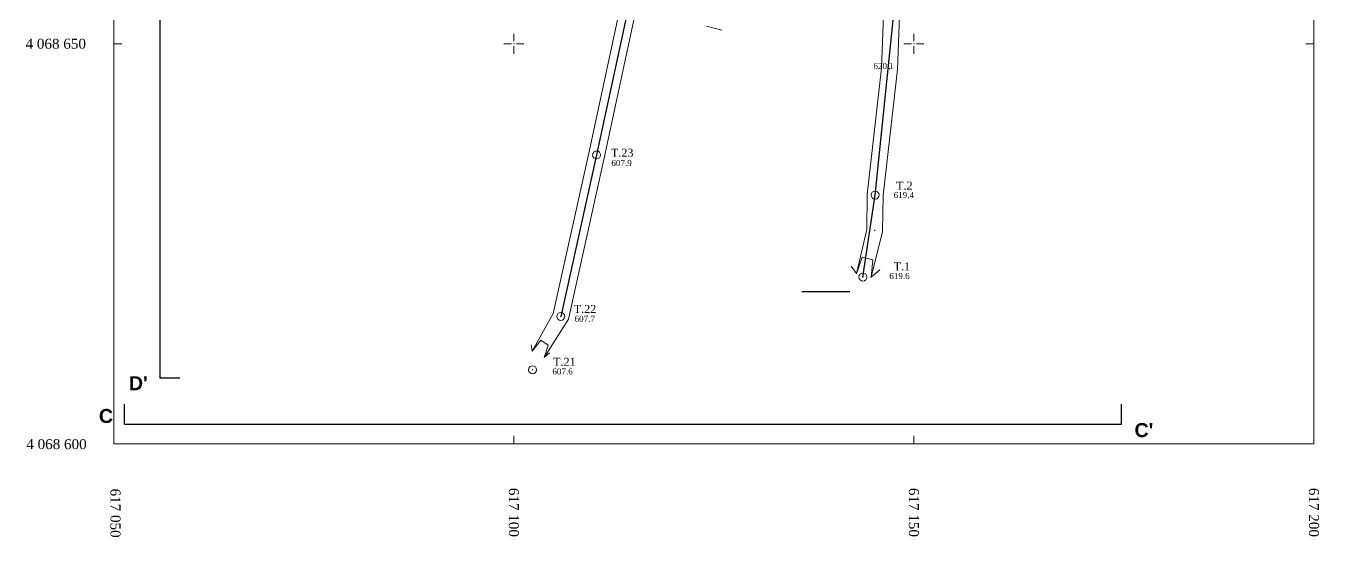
# Model space of a CAD drawing. Header units: millimetres. Extents: x 617039 to 617201, y 4068588 to 4068754.
# Drawn here: x 617039 to 617200.6, y 4068588.4 to 4068652.2 of the extents above; entities that cross this region are included whole.
import ezdxf

# ---------------------------------------------------------------- set-up
doc = ezdxf.new("R2010")
doc.units = ezdxf.units.MM
doc.header["$LTSCALE"] = 5
for name, color, linetype, lineweight, true_color in [('ALTGALERI', 1, 'Continuous', 0, 0xff0000), ('FERE', 1, 'Continuous', 0, 0xff0000), ('GEOFENCE', 2, 'Continuous', 25, 0xffff00), ('GRID', 2, 'Continuous', 0, 0xffff00), ('INIT_COORD', 2, 'Continuous', 25, 0xffff00), ('KOORDİNAT', 4, 'Continuous', 30, 0x00ffff), ('NADI1', 7, 'Continuous', 0, 0xffffff), ('NKOT1', 1, 'Continuous', 0, 0xff0000), ('NOKTA', 30, 'Continuous', 0, 0xff7f00), ('NOKTAALT', 5, 'Continuous', 0, 0x0000ff), ('NOKTAUST', 30, 'Continuous', 0, 0xff7f00), ('PAFTA', 3, 'Continuous', 0, 0x00ff00), ('USTGALERI', 4, 'Continuous', 0, 0x00ffff)]:
    doc.layers.add(name, color=color, linetype=linetype, lineweight=lineweight, true_color=true_color)
doc.styles.add('textstyle0', font='')
doc.styles.add('textstyle1', font='')
doc.styles.add('textstyle18', font='')
doc.styles.add('textstyle22', font='')
doc.styles.add('textstyle23', font='')
doc.styles.add('textstyle24', font='')
doc.styles.add('textstyle25', font='')
doc.styles.add('textstyle29', font='')
doc.styles.add('textstyle4', font='')
doc.styles.add('textstyle5', font='')
doc.styles.add('textstyle78', font='')
doc.styles.add('textstyle79', font='')
doc.styles.add('textstyle80', font='')
doc.styles.add('textstyle81', font='')
doc.styles.add('textstyle86', font='')
doc.styles.add('textstyle87', font='')
doc.styles.add('textstyle88', font='')
doc.styles.add('textstyle89', font='')
doc.styles.add('textstyle9', font='')
doc.styles.add('textstyle90', font='')
doc.styles.get('textstyle0').set_extended_font_data('Times New Roman')
doc.styles.get('textstyle1').set_extended_font_data('Times New Roman')
doc.styles.get('textstyle18').set_extended_font_data('Times New Roman')
doc.styles.get('textstyle22').set_extended_font_data('Times New Roman')
doc.styles.get('textstyle23').set_extended_font_data('Times New Roman')
doc.styles.get('textstyle24').set_extended_font_data('Times New Roman')
doc.styles.get('textstyle25').set_extended_font_data('Times New Roman')
doc.styles.get('textstyle29').set_extended_font_data('Times New Roman')
doc.styles.get('textstyle4').set_extended_font_data('Times New Roman')
doc.styles.get('textstyle5').set_extended_font_data('Times New Roman')
doc.styles.get('textstyle78').set_extended_font_data('Times New Roman')
doc.styles.get('textstyle79').set_extended_font_data('Times New Roman')
doc.styles.get('textstyle80').set_extended_font_data('Times New Roman')
doc.styles.get('textstyle81').set_extended_font_data('Times New Roman')
doc.styles.get('textstyle86').set_extended_font_data('Arial', bold=True)
doc.styles.get('textstyle87').set_extended_font_data('Arial', bold=True)
doc.styles.get('textstyle88').set_extended_font_data('Arial', bold=True)
doc.styles.get('textstyle89').set_extended_font_data('Times New Roman')
doc.styles.get('textstyle9').set_extended_font_data('Times New Roman')
doc.styles.get('textstyle90').set_extended_font_data('Times New Roman')

# ---------------------------------------------------------------- blocks, each defined once
blk = doc.blocks.new('240')
at = {"layer": 'GRID', "lineweight": 0}
for p, q in [((-1.25, 0, 859.1), (-0.3125, 0, 859.1)), ((0, 1.25, 859.1), (0, 0.3125, 859.1)), ((0.3125, 0, 859.1), (1.25, 0, 859.1)), ((0, -0.3125, 859.1), (0, -1.25, 859.1))]:
    blk.add_line(p, q, dxfattribs=at)
blk.add_point((0, 0), dxfattribs=at)

msp = doc.modelspace()

# ---------------------------------------------------------------- linework, layer by layer
at = {"layer": 'ALTGALERI', "lineweight": 20}
for p, q in [((617109.36, 4068636.33), (617114.71, 4068661.23)), ((617111.31, 4068635.9), (617116.66, 4068660.81)), ((617104.91, 4068616.28), (617109.36, 4068636.33)), ((617106.81, 4068615.59), (617111.31, 4068635.9)), ((617102.29, 4068611.61), (617104.91, 4068616.28)), ((617103.79, 4068610.81), (617106.81, 4068615.59)), ((617102.14, 4068612.4, 610.65), (617102.29, 4068611.61, 607.91)), ((617102.29, 4068611.61, 607.91), (617103.38, 4068612.95, 611.4)), ((617103.38, 4068612.95, 611.4), (617104.28, 4068612.36, 611.32)), ((617104.28, 4068612.36, 611.32), (617103.79, 4068610.81, 607.83)), ((617103.79, 4068610.81, 607.83), (617104.43, 4068611.37, 610.66))]:
    msp.add_line(p, q, dxfattribs=at)
for centre in [(617110.34, 4068636.11), (617105.86, 4068615.94), (617102.34, 4068609.26)]:
    msp.add_circle(centre, 0.5, dxfattribs=at)
at = {"layer": 'FERE', "lineweight": 20}
msp.add_line((617126, 4068651.72), (617124.06, 4068652.2), dxfattribs=at)
at = {"layer": 'GEOFENCE'}
for p, q in [((617145.15, 4068631.1), (617149.93, 4068677.68)), ((617115.69, 4068661.02), (617110.34, 4068636.11)), ((617110.34, 4068636.11), (617105.86, 4068615.94)), ((617143.63, 4068620.85), (617145.15, 4068631.1)), ((617142, 4068619), (617136, 4068619))]:
    msp.add_line(p, q, dxfattribs=at)
at = {"layer": 'GRID', "lineweight": 20}
for p, q in [((617050, 4068650), (617051, 4068650)), ((617200, 4068650), (617199, 4068650)), ((617100, 4068600), (617100, 4068601)), ((617150, 4068600), (617150, 4068601))]:
    msp.add_line(p, q, dxfattribs=at)
at = {"layer": 'INIT_COORD', "lineweight": 20}
msp.add_point((617143.63, 4068620.85), dxfattribs=at)
at = {"layer": 'KOORDİNAT', "linetype": 'Continuous'}
for p, q in [((617055.76, 4068719.45), (617055.76, 4068608.25)), ((617055.76, 4068608.25), (617058.26, 4068608.25)), ((617051.34, 4068602.46), (617051.34, 4068604.96)), ((617175.95, 4068602.46), (617175.95, 4068604.96)), ((617051.34, 4068602.46), (617155.95, 4068602.46)), ((617155.95, 4068602.46), (617175.95, 4068602.46))]:
    msp.add_line(p, q, dxfattribs=at)
at = {"layer": 'NOKTA', "lineweight": 20}
for p in [(617102.29, 4068611.61), (617103.79, 4068610.81)]:
    msp.add_point(p, dxfattribs=at)
at = {"layer": 'NOKTAALT', "lineweight": 20}
for p in [(617110.34, 4068636.11), (617105.86, 4068615.94), (617102.34, 4068609.26)]:
    msp.add_point(p, dxfattribs=at)
at = {"layer": 'NOKTAUST', "lineweight": 20}
for p in [(617146.93, 4068646.87), (617145.15, 4068631.1), (617145.09, 4068626.68), (617142.82, 4068621.3), (617144.65, 4068620.84)]:
    msp.add_point(p, dxfattribs=at)
at = {"layer": 'PAFTA', "lineweight": 20}
for p, q in [((617050, 4068750), (617050, 4068600)), ((617200, 4068600), (617200, 4068750)), ((617050, 4068600), (617200, 4068600))]:
    msp.add_line(p, q, dxfattribs=at)
at = {"layer": 'USTGALERI', "lineweight": 20}
for p, q in [((617145.93, 4068646.95), (617146.33, 4068656.71)), ((617147.93, 4068646.79), (617148.33, 4068656.63)), ((617144.15, 4068631.16), (617145.93, 4068646.95)), ((617146.15, 4068631.04), (617147.93, 4068646.79)), ((617144.1, 4068626.81), (617144.15, 4068631.16)), ((617146.09, 4068626.55), (617146.15, 4068631.04)), ((617142.82, 4068621.3), (617144.1, 4068626.81)), ((617144.65, 4068620.84), (617146.09, 4068626.55)), ((617142.82, 4068621.3, 619.55), (617143.53, 4068623.32, 618.65)), ((617143.53, 4068623.32, 618.65), (617144.85, 4068623.02, 618.67)), ((617144.85, 4068623.02, 618.67), (617144.65, 4068620.84, 619.63)), ((617142.14, 4068622.23, 618.73), (617142.82, 4068621.3, 619.55)), ((617144.65, 4068620.84, 619.63), (617145.72, 4068621.77, 618.73))]:
    msp.add_line(p, q, dxfattribs=at)
for centre in [(617145.15, 4068631.1), (617143.63, 4068620.85)]:
    msp.add_circle(centre, 0.5, dxfattribs=at)

# ---------------------------------------------------------------- block references
at = {"layer": 'GRID', "lineweight": 20}
for p in [(617100, 4068650), (617150, 4068650)]:
    msp.add_blockref('240', p, dxfattribs=at)

# ---------------------------------------------------------------- texts
at = {"layer": 'KOORDİNAT', "linetype": 'Continuous'}
for s, style, p in [("D'", 'textstyle86', (617051.88, 4068606.71)), ('C', 'textstyle88', (617048.13, 4068602.62)), ("C'", 'textstyle87', (617177.57, 4068600.85))]:
    msp.add_text(s, height=1.75, dxfattribs=dict(at, style=style)).set_placement(p)
at = {"layer": 'NADI1', "lineweight": 20}
for s, style, p in [('T.23', 'textstyle29', (617112.13, 4068635.89)), ('T.2', 'textstyle4', (617147.78, 4068631.77)), ('T.1', 'textstyle1', (617147.47, 4068621.69)), ('T.22', 'textstyle23', (617107.48, 4068616.37)), ('T.21', 'textstyle25', (617104.91, 4068609.76))]:
    msp.add_text(s, height=1, dxfattribs=dict(at, style=style)).set_placement(p)
at = {"layer": 'NKOT1', "lineweight": 20}
for s, style, p in [('620.1', 'textstyle9', (617144.94, 4068646.86)), ('607.9', 'textstyle22', (617112.18, 4068634.72)), ('619.4', 'textstyle5', (617147.46, 4068630.72)), ('619.6', 'textstyle0', (617146.92, 4068620.61)), ('607.7', 'textstyle24', (617107.58, 4068615.26)), ('607.6', 'textstyle18', (617104.81, 4068608.68))]:
    msp.add_text(s, height=0.75, dxfattribs=dict(at, style=style)).set_placement(p)
at = {"layer": 'PAFTA', "lineweight": 20}
for s, style, p in [('4 068 650', 'textstyle89', (617038.96, 4068649.38)), ('4 068 600', 'textstyle90', (617039.05, 4068599.35))]:
    msp.add_text(s, height=1.25, dxfattribs=dict(at, style=style)).set_placement(p)
for s, style, p in [('617 050', 'textstyle79', (617049.58, 4068594.42)), ('617 100', 'textstyle78', (617099.37, 4068594.51)), ('617 150', 'textstyle81', (617149.37, 4068594.51)), ('617 200', 'textstyle80', (617199.37, 4068594.51))]:
    msp.add_text(s, height=1.25, rotation=270, dxfattribs=dict(at, style=style)).set_placement(p)

doc.saveas('drawing.dxf')
